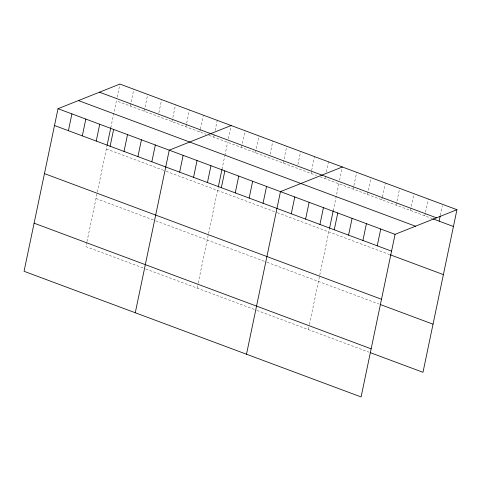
<?xml version="1.0" encoding="UTF-8"?>
<svg xmlns="http://www.w3.org/2000/svg" width="481" height="481" viewBox="0 0 481 481"><rect width="100%" height="100%" fill="white"/><g stroke="black" fill="none" stroke-linecap="round" stroke-linejoin="round"><path stroke-width="0.36" stroke-dasharray="2.4 1.8" d="M86.851 242.28L85.937 246.651L145.028 268.681M87.001 241.546L97.186 192.791M97.336 192.075L106.95 146.05M110.762 127.826L116.396 100.854L206.072 134.283M117.16 97.204L119.901 84.061M130.297 106.036L133.808 89.244M144.204 111.219L147.709 94.426M158.868 112.752L161.616 99.609M172.006 121.585L175.517 104.792M185.913 126.768L186.52 123.845M186.676 123.118L189.418 109.975M199.813 131.95L200.27 129.762M200.427 129.028L203.325 115.157M213.714 137.133L214.478 133.484M215.091 130.561L217.226 120.34M197.162 288.113L198.076 283.742M198.226 283.008L208.411 234.253M208.562 233.538L218.176 187.512M221.988 169.288L224.729 156.169M224.88 155.441L227.621 142.316M228.385 138.666L231.127 125.523M241.522 147.499L245.033 130.706M255.429 152.681L258.934 135.889M270.094 154.215L272.841 141.071M283.231 163.047L286.742 146.254M297.901 164.58L300.643 151.437M311.039 173.413L311.496 171.224M311.652 170.496L314.55 156.62M324.94 178.595L325.703 174.946M326.316 172.024L328.451 161.802M308.387 329.575L309.301 325.204M309.451 324.471L329.401 228.974M333.213 210.75L338.846 183.778M339.61 180.128L342.352 166.985M353.168 189.117L353.782 186.201M353.932 185.468L356.68 172.324M367.496 194.462L371.001 177.663M381.818 199.801L382.275 197.607M382.431 196.879L385.329 183.002M396.146 205.14L399.651 188.342M410.467 210.48L413.979 193.681M424.789 215.819L425.402 212.897M425.553 212.169L428.3 199.02M440.337 215.32L442.322 205.826M208.85 135.323L316.6 175.487M320.075 176.786L432.293 218.614M106.343 148.966L165.434 170.995M166.125 171.254L276.659 212.458M277.351 212.716L389.502 254.521M95.99 198.539L155.074 220.563M155.772 220.827L266.3 262.031M266.997 262.289L379.148 304.094M145.719 268.939L256.253 310.143M256.944 310.401L369.095 352.206"/><path stroke-width="0.72" d="M456.95 209.704L119.901 84.061L58.015 108.706L24.05 271.296L361.099 396.939L395.063 234.349L456.95 209.704L422.985 372.294L370.46 352.717M68.41 130.688L71.922 113.889M82.317 135.87L85.822 119.072M96.218 141.053L99.729 124.254M107.107 145.322L110.762 127.826M110.119 146.236L113.63 129.437M124.026 151.419L127.531 134.62M137.927 156.602L141.438 139.803M151.828 161.784L155.339 144.985M135.275 312.758L169.24 150.168L231.127 125.523M179.635 172.15L183.147 155.351M193.542 177.333L197.048 160.534M207.443 182.515L210.955 165.717M218.332 186.784L221.988 169.288M221.344 187.698L224.855 170.899M235.251 192.881L238.756 176.082M249.152 198.064L252.663 181.265M263.053 203.247L266.564 186.448M246.5 354.22L280.465 191.63L342.352 166.985M291.282 213.768L294.793 196.97M305.609 219.108L309.115 202.309M319.931 224.447L323.442 207.648M329.557 228.247L333.213 210.75M334.259 229.786L337.764 212.987M348.581 235.125L352.092 218.332M362.908 240.464L366.414 223.671M377.23 245.803L380.742 229.01M439.117 221.158L440.187 216.047M99.483 92.19L436.526 217.833M432.978 218.873L453.439 226.497M78.439 100.571L415.488 226.214M58.015 108.706L395.063 234.349M54.509 125.505L391.552 251.148M390.187 254.78L443.392 274.609M44.456 173.617L381.505 299.26M380.513 304.605L433.032 324.182M34.103 223.184L371.146 348.827"/></g></svg>
